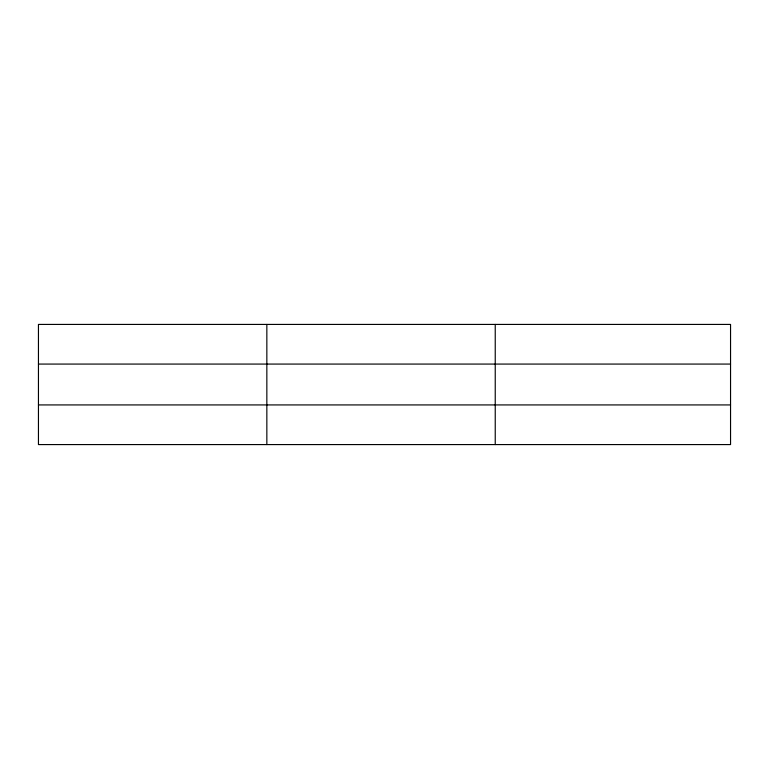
<?xml version="1.0" encoding="UTF-8"?>
<svg xmlns="http://www.w3.org/2000/svg" width="769" height="769" viewBox="0 0 769 769"><rect width="100%" height="100%" fill="white"/><g stroke="black" fill="none" stroke-linecap="round" stroke-linejoin="round"><path stroke-width="1.15" d="M266.843 324.422L266.843 444.578M495.236 324.422L495.236 444.578M730.55 364.073L730.55 324.422L38.45 324.422L38.45 444.578L730.55 444.578L730.55 364.073L38.45 364.073M38.45 404.927L730.55 404.927"/></g></svg>
